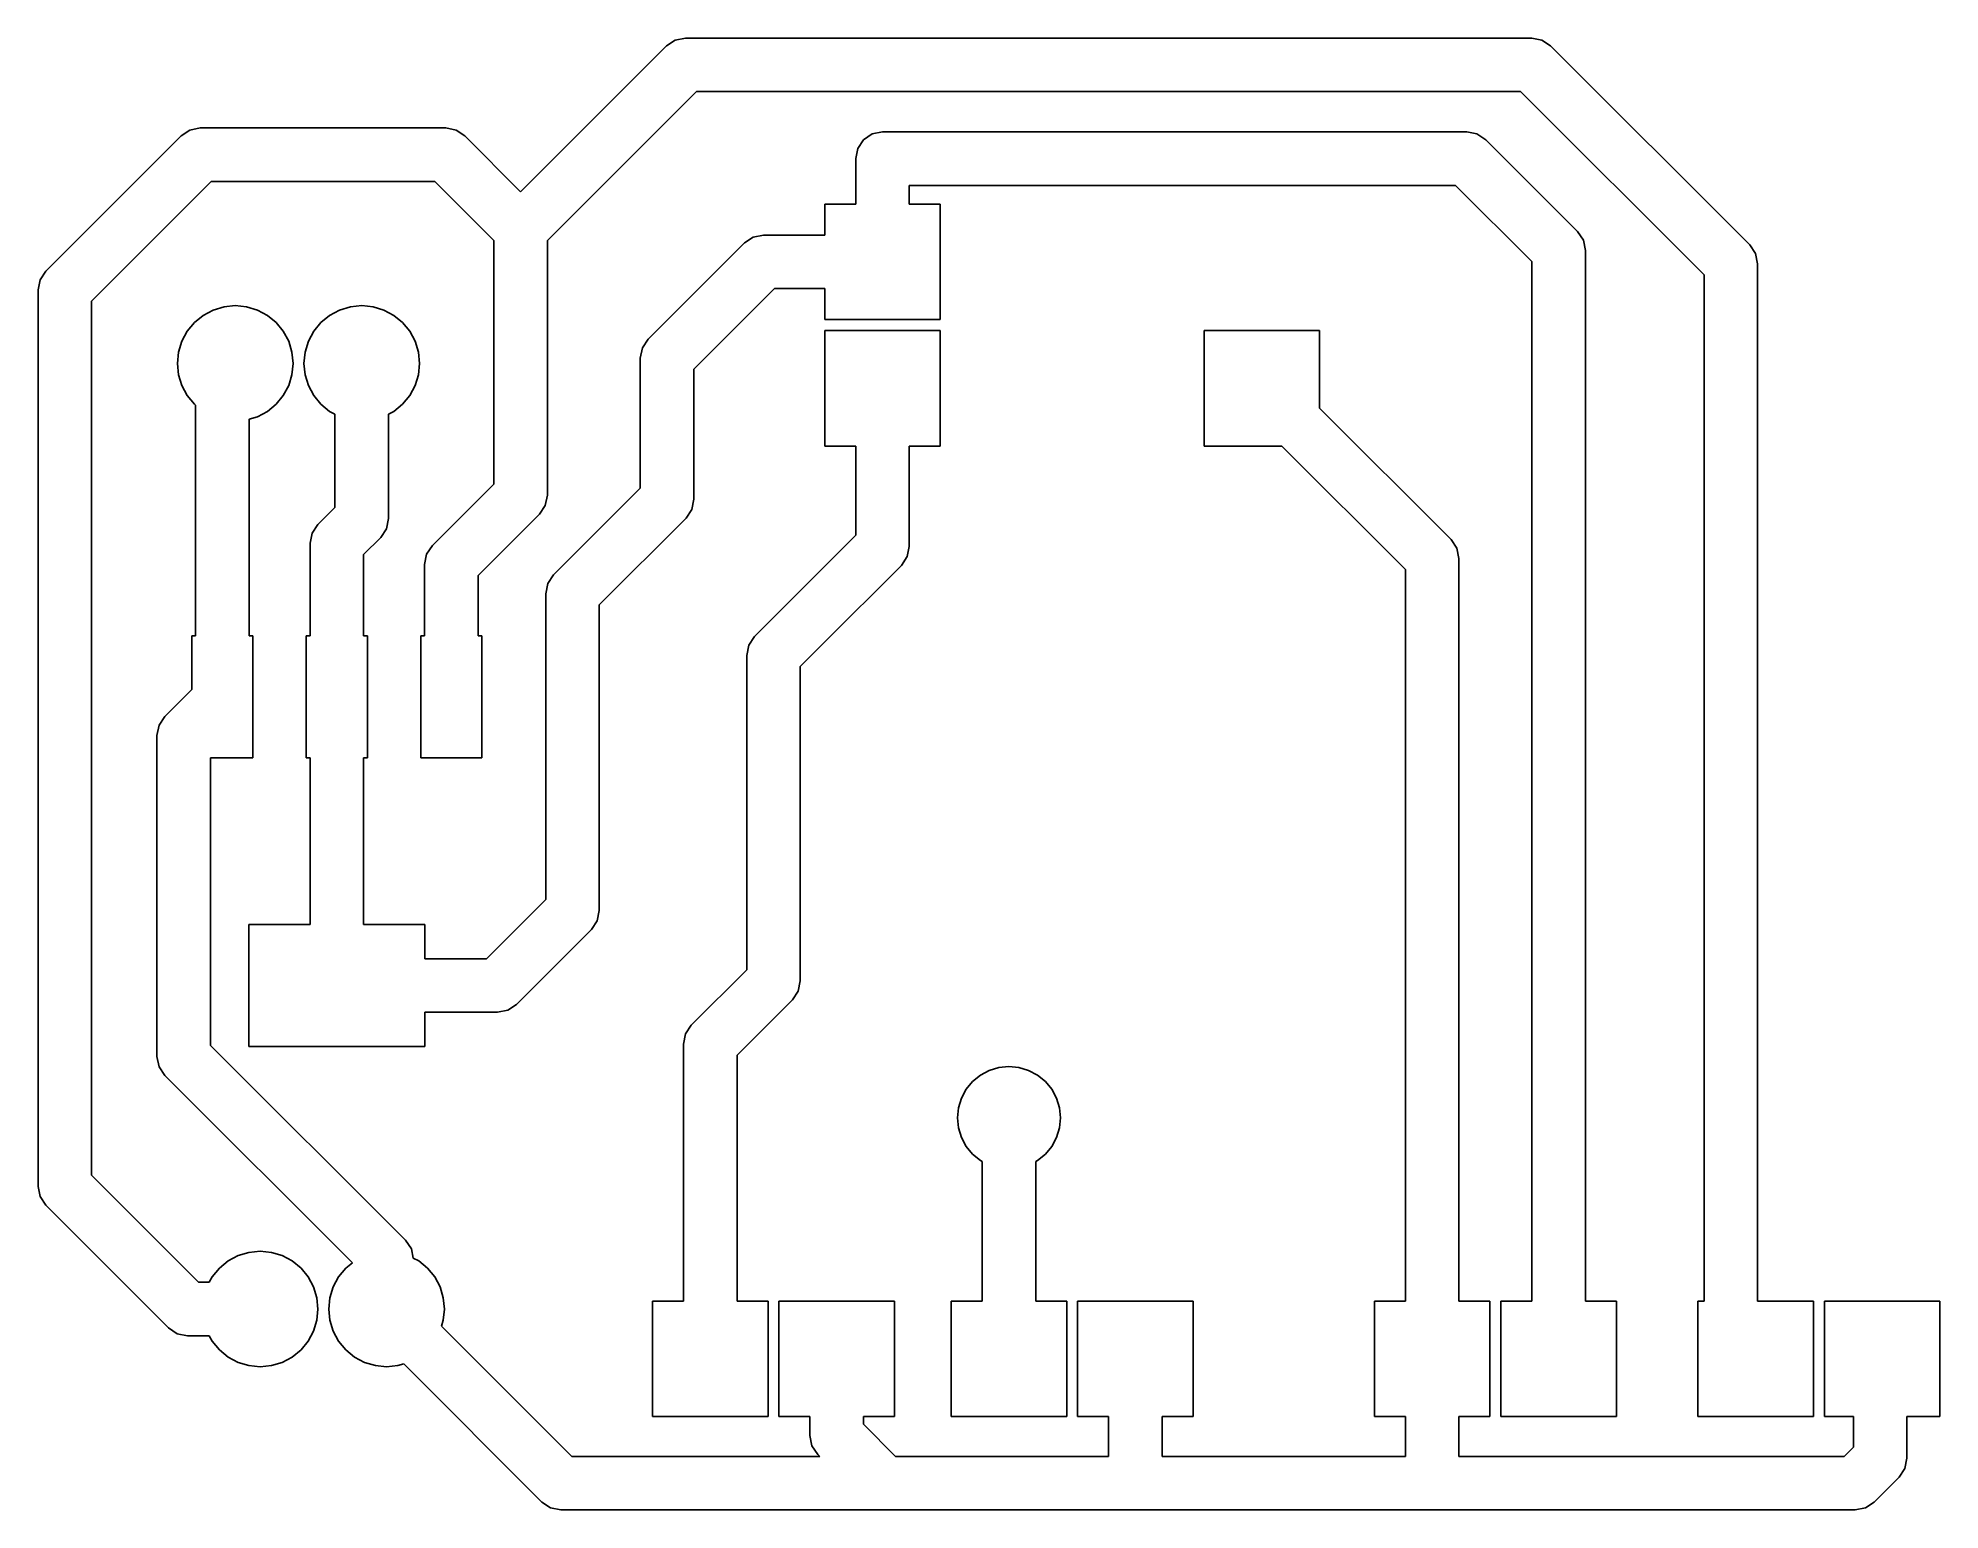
# Model space of a CAD drawing. Extents: x 14.5 to 52.7, y 15 to 44.6.
import ezdxf

# ---------------------------------------------------------------- set-up
doc = ezdxf.new("R2010")
doc.units = 0
doc.header["$LTSCALE"] = 0.000394
doc.layers.add('PLAN_1', color=7, linetype='CONTINUOUS')

msp = doc.modelspace()

# ---------------------------------------------------------------- linework, layer by layer
at = {"layer": 'PLAN_1', "color": 7}
for p, q in [((27.15954, 44.420441, 0.25), (24.229879, 41.49078, 0.25)), ((27.334091, 44.537071, 0.25), (27.15954, 44.420441, 0.25)), ((27.539989, 44.578026, 0.25), (27.334091, 44.537071, 0.25)), ((43.539989, 44.578026, 0.25), (27.539989, 44.578026, 0.25)), ((44.539989, 44.578026, 0.25), (43.539989, 44.578026, 0.25)), ((44.745888, 44.537071, 0.25), (44.539989, 44.578026, 0.25)), ((44.920441, 44.420441, 0.25), (44.745888, 44.537071, 0.25)), ((48.920441, 40.420441, 0.25), (44.920441, 44.420441, 0.25)), ((24.920439, 40.659538, 0.25), (27.762854, 43.501953, 0.25)), ((27.762854, 43.501953, 0.25), (43.539989, 43.501953, 0.25)), ((43.539989, 43.501953, 0.25), (44.317123, 43.501953, 0.25)), ((44.317123, 43.501953, 0.25), (48.001953, 39.817123, 0.25)), ((17.411411, 42.612762, 0.25), (14.69537, 39.896721, 0.25)), ((17.585962, 42.729393, 0.25), (17.411411, 42.612762, 0.25)), ((17.791861, 42.770348, 0.25), (17.585962, 42.729393, 0.25)), ((22.727449, 42.770348, 0.25), (17.791861, 42.770348, 0.25)), ((22.933348, 42.729393, 0.25), (22.727449, 42.770348, 0.25)), ((23.107899, 42.612762, 0.25), (22.933348, 42.729393, 0.25)), ((24.229879, 41.49078, 0.25), (23.107899, 42.612762, 0.25)), ((31.119541, 42.535442, 0.25), (31.002909, 42.360889, 0.25)), ((31.294092, 42.652073, 0.25), (31.119541, 42.535442, 0.25)), ((31.49999, 42.693027, 0.25), (31.294092, 42.652073, 0.25)), ((31.919991, 42.693027, 0.25), (31.49999, 42.693027, 0.25)), ((43.234989, 42.693027, 0.25), (31.919991, 42.693027, 0.25)), ((43.440887, 42.652073, 0.25), (43.234989, 42.693027, 0.25)), ((43.61544, 42.535442, 0.25), (43.440887, 42.652073, 0.25)), ((45.460442, 40.690441, 0.25), (43.61544, 42.535442, 0.25)), ((31.002909, 42.360889, 0.25), (30.961952, 42.154991, 0.25)), ((30.961952, 42.154991, 0.25), (30.961952, 41.24033, 0.25)), ((15.613857, 39.293407, 0.25), (18.014725, 41.694275, 0.25)), ((18.014725, 41.694275, 0.25), (22.504585, 41.694275, 0.25)), ((22.504585, 41.694275, 0.25), (23.691841, 40.507019, 0.25)), ((32.038029, 41.24033, 0.25), (32.038029, 41.616955, 0.25)), ((32.038029, 41.616955, 0.25), (43.012123, 41.616955, 0.25)), ((43.012123, 41.616955, 0.25), (44.541954, 40.087124, 0.25)), ((30.961952, 41.24033, 0.25), (30.339653, 41.24033, 0.25)), ((30.339653, 41.24033, 0.25), (30.339653, 40.618027, 0.25)), ((32.660328, 41.24033, 0.25), (32.038029, 41.24033, 0.25)), ((32.660328, 38.919651, 0.25), (32.660328, 41.24033, 0.25)), ((23.691841, 40.507019, 0.25), (23.691841, 35.614773, 0.25)), ((24.767918, 40.507019, 0.25), (24.920439, 40.659538, 0.25)), ((24.767918, 35.391911, 0.25), (24.767918, 40.507019, 0.25)), ((28.900763, 40.577072, 0.25), (28.726212, 40.460442, 0.25)), ((29.106661, 40.618027, 0.25), (28.900763, 40.577072, 0.25)), ((30.339653, 40.618027, 0.25), (29.106661, 40.618027, 0.25)), ((45.577072, 40.515888, 0.25), (45.460442, 40.690441, 0.25)), ((45.618027, 40.30999, 0.25), (45.577072, 40.515888, 0.25)), ((28.726212, 40.460442, 0.25), (28.026211, 39.760441, 0.25)), ((45.618027, 19.200327, 0.25), (45.618027, 40.30999, 0.25)), ((49.037071, 40.245888, 0.25), (48.920441, 40.420441, 0.25)), ((49.078026, 40.039989, 0.25), (49.037071, 40.245888, 0.25)), ((14.69537, 39.896721, 0.25), (14.578738, 39.722168, 0.25)), ((28.026211, 39.760441, 0.25), (26.792881, 38.527111, 0.25)), ((44.541954, 40.087124, 0.25), (44.541954, 19.200327, 0.25)), ((48.001953, 39.817123, 0.25), (48.001953, 19.200327, 0.25)), ((49.078026, 19.200327, 0.25), (49.078026, 40.039989, 0.25)), ((14.578738, 39.722168, 0.25), (14.537783, 39.51627, 0.25)), ((14.537783, 39.51627, 0.25), (14.537783, 34.385971, 0.25)), ((28.787109, 38.999538, 0.25), (29.329525, 39.541954, 0.25)), ((29.329525, 39.541954, 0.25), (30.339653, 39.541954, 0.25)), ((30.339653, 39.541954, 0.25), (30.339653, 38.919651, 0.25)), ((15.613857, 34.385971, 0.25), (15.613857, 39.293407, 0.25)), ((17.855341, 39.004776, 0.25), (17.679508, 38.860474, 0.25)), ((18.055948, 39.112003, 0.25), (17.855341, 39.004776, 0.25)), ((18.273621, 39.178032, 0.25), (18.055948, 39.112003, 0.25)), ((18.49999, 39.200329, 0.25), (18.273621, 39.178032, 0.25)), ((18.72636, 39.178032, 0.25), (18.49999, 39.200329, 0.25)), ((18.944033, 39.112003, 0.25), (18.72636, 39.178032, 0.25)), ((19.14464, 39.004776, 0.25), (18.944033, 39.112003, 0.25)), ((19.320473, 38.860474, 0.25), (19.14464, 39.004776, 0.25)), ((20.39534, 39.004776, 0.25), (20.219507, 38.860474, 0.25)), ((20.595947, 39.112003, 0.25), (20.39534, 39.004776, 0.25)), ((20.81362, 39.178032, 0.25), (20.595947, 39.112003, 0.25)), ((21.039989, 39.200329, 0.25), (20.81362, 39.178032, 0.25)), ((21.266359, 39.178032, 0.25), (21.039989, 39.200329, 0.25)), ((21.484032, 39.112003, 0.25), (21.266359, 39.178032, 0.25)), ((21.684639, 39.004776, 0.25), (21.484032, 39.112003, 0.25)), ((21.860472, 38.860474, 0.25), (21.684639, 39.004776, 0.25)), ((27.711369, 37.923798, 0.25), (28.787109, 38.999538, 0.25)), ((17.535206, 38.684639, 0.25), (17.427979, 38.484032, 0.25)), ((17.679508, 38.860474, 0.25), (17.535206, 38.684639, 0.25)), ((19.464775, 38.684639, 0.25), (19.320473, 38.860474, 0.25)), ((19.572002, 38.484032, 0.25), (19.464775, 38.684639, 0.25)), ((20.075205, 38.684639, 0.25), (19.967978, 38.484032, 0.25)), ((20.219507, 38.860474, 0.25), (20.075205, 38.684639, 0.25)), ((22.004774, 38.684639, 0.25), (21.860472, 38.860474, 0.25)), ((22.112001, 38.484032, 0.25), (22.004774, 38.684639, 0.25)), ((30.339653, 38.919651, 0.25), (32.660328, 38.919651, 0.25)), ((32.660328, 38.700329, 0.25), (30.339653, 38.700329, 0.25)), ((30.339653, 38.700329, 0.25), (30.339653, 36.37965, 0.25)), ((32.660328, 36.37965, 0.25), (32.660328, 38.700329, 0.25)), ((40.280331, 38.700329, 0.25), (37.959652, 38.700329, 0.25)), ((37.959652, 38.700329, 0.25), (37.959652, 36.37965, 0.25)), ((40.280331, 37.140553, 0.25), (40.280331, 38.700329, 0.25)), ((17.361948, 38.266361, 0.25), (17.339653, 38.039989, 0.25)), ((17.427979, 38.484032, 0.25), (17.361948, 38.266361, 0.25)), ((19.638033, 38.266361, 0.25), (19.572002, 38.484032, 0.25)), ((19.660328, 38.039989, 0.25), (19.638033, 38.266361, 0.25)), ((19.901947, 38.266361, 0.25), (19.879652, 38.039989, 0.25)), ((19.967978, 38.484032, 0.25), (19.901947, 38.266361, 0.25)), ((22.178032, 38.266361, 0.25), (22.112001, 38.484032, 0.25)), ((22.200327, 38.039989, 0.25), (22.178032, 38.266361, 0.25)), ((26.676249, 38.352558, 0.25), (26.635292, 38.14666, 0.25)), ((26.792881, 38.527111, 0.25), (26.676249, 38.352558, 0.25)), ((17.339653, 38.039989, 0.25), (17.361948, 37.813618, 0.25)), ((19.638033, 37.813618, 0.25), (19.660328, 38.039989, 0.25)), ((19.879652, 38.039989, 0.25), (19.901947, 37.813618, 0.25)), ((22.178032, 37.813618, 0.25), (22.200327, 38.039989, 0.25)), ((26.635292, 38.14666, 0.25), (26.635292, 35.536182, 0.25)), ((27.711369, 35.31332, 0.25), (27.711369, 37.923798, 0.25)), ((17.361948, 37.813618, 0.25), (17.427979, 37.595947, 0.25)), ((17.427979, 37.595947, 0.25), (17.535206, 37.39534, 0.25)), ((19.464775, 37.39534, 0.25), (19.572002, 37.595947, 0.25)), ((19.572002, 37.595947, 0.25), (19.638033, 37.813618, 0.25)), ((19.901947, 37.813618, 0.25), (19.967978, 37.595947, 0.25)), ((19.967978, 37.595947, 0.25), (20.075205, 37.39534, 0.25)), ((22.004774, 37.39534, 0.25), (22.112001, 37.595947, 0.25)), ((22.112001, 37.595947, 0.25), (22.178032, 37.813618, 0.25)), ((17.535206, 37.39534, 0.25), (17.679508, 37.219505, 0.25)), ((17.679508, 37.219505, 0.25), (17.701952, 37.201088, 0.25)), ((17.701952, 37.201088, 0.25), (17.701952, 32.563824, 0.25)), ((18.944033, 36.967976, 0.25), (19.14464, 37.075203, 0.25)), ((19.14464, 37.075203, 0.25), (19.320473, 37.219505, 0.25)), ((19.320473, 37.219505, 0.25), (19.464775, 37.39534, 0.25)), ((20.075205, 37.39534, 0.25), (20.219507, 37.219505, 0.25)), ((20.219507, 37.219505, 0.25), (20.39534, 37.075203, 0.25)), ((20.39534, 37.075203, 0.25), (20.501951, 37.018219, 0.25)), ((21.578028, 37.018219, 0.25), (21.684639, 37.075203, 0.25)), ((21.684639, 37.075203, 0.25), (21.860472, 37.219505, 0.25)), ((21.860472, 37.219505, 0.25), (22.004774, 37.39534, 0.25)), ((42.920441, 34.500443, 0.25), (40.280331, 37.140553, 0.25)), ((18.778028, 36.917622, 0.25), (18.944033, 36.967976, 0.25)), ((18.778028, 32.563824, 0.25), (18.778028, 36.917622, 0.25)), ((20.501951, 37.018219, 0.25), (20.501951, 35.147854, 0.25)), ((21.578028, 34.924992, 0.25), (21.578028, 37.018219, 0.25)), ((30.339653, 36.37965, 0.25), (30.961952, 36.37965, 0.25)), ((30.961952, 36.37965, 0.25), (30.961952, 34.585884, 0.25)), ((32.038029, 34.363022, 0.25), (32.038029, 36.37965, 0.25)), ((32.038029, 36.37965, 0.25), (32.660328, 36.37965, 0.25)), ((37.959652, 36.37965, 0.25), (39.519428, 36.37965, 0.25)), ((39.519428, 36.37965, 0.25), (42.001953, 33.897125, 0.25)), ((23.691841, 35.614773, 0.25), (22.459541, 34.382473, 0.25)), ((26.635292, 35.536182, 0.25), (24.892881, 33.79377, 0.25)), ((20.501951, 35.147854, 0.25), (20.15954, 34.805443, 0.25)), ((24.610329, 35.011459, 0.25), (24.726961, 35.186012, 0.25)), ((24.726961, 35.186012, 0.25), (24.767918, 35.391911, 0.25)), ((27.670412, 35.107422, 0.25), (27.711369, 35.31332, 0.25)), ((20.15954, 34.805443, 0.25), (20.042908, 34.63089, 0.25)), ((21.537071, 34.719093, 0.25), (21.578028, 34.924992, 0.25)), ((23.378029, 33.77916, 0.25), (24.610329, 35.011459, 0.25)), ((25.811369, 33.190456, 0.25), (27.55378, 34.932869, 0.25)), ((27.55378, 34.932869, 0.25), (27.670412, 35.107422, 0.25)), ((14.537783, 34.385971, 0.25), (14.537783, 21.50416, 0.25)), ((15.613857, 21.727022, 0.25), (15.613857, 34.385971, 0.25)), ((20.042908, 34.63089, 0.25), (20.001951, 34.424992, 0.25)), ((20.001951, 34.424992, 0.25), (20.001951, 32.563824, 0.25)), ((21.078028, 34.202129, 0.25), (21.420439, 34.54454, 0.25)), ((21.420439, 34.54454, 0.25), (21.537071, 34.719093, 0.25)), ((22.459541, 34.382473, 0.25), (22.342909, 34.20792, 0.25)), ((30.961952, 34.585884, 0.25), (29.53299, 33.156921, 0.25)), ((43.037071, 34.32589, 0.25), (42.920441, 34.500443, 0.25)), ((21.078028, 32.563824, 0.25), (21.078028, 34.202129, 0.25)), ((22.342909, 34.20792, 0.25), (22.301952, 34.002022, 0.25)), ((22.301952, 34.002022, 0.25), (22.301952, 32.563824, 0.25)), ((31.88044, 33.982571, 0.25), (31.997072, 34.157124, 0.25)), ((31.997072, 34.157124, 0.25), (32.038029, 34.363022, 0.25)), ((43.078026, 34.119991, 0.25), (43.037071, 34.32589, 0.25)), ((43.078026, 19.200327, 0.25), (43.078026, 34.119991, 0.25)), ((23.378029, 32.563824, 0.25), (23.378029, 33.77916, 0.25)), ((24.776249, 33.619217, 0.25), (24.735292, 33.413319, 0.25)), ((24.892881, 33.79377, 0.25), (24.776249, 33.619217, 0.25)), ((30.293892, 32.396019, 0.25), (31.88044, 33.982571, 0.25)), ((42.001953, 33.897125, 0.25), (42.001953, 19.200327, 0.25)), ((24.735292, 33.413319, 0.25), (24.735292, 27.26952, 0.25)), ((25.811369, 27.046659, 0.25), (25.811369, 33.190456, 0.25)), ((29.53299, 33.156921, 0.25), (28.92942, 32.553352, 0.25)), ((17.701952, 32.563824, 0.25), (17.625753, 32.563824, 0.25)), ((17.625753, 32.563824, 0.25), (17.625753, 31.486652, 0.25)), ((18.854227, 32.563824, 0.25), (18.778028, 32.563824, 0.25)), ((18.854227, 30.116158, 0.25), (18.854227, 32.563824, 0.25)), ((20.001951, 32.563824, 0.25), (19.925753, 32.563824, 0.25)), ((19.925753, 32.563824, 0.25), (19.925753, 30.116158, 0.25)), ((21.154226, 32.563824, 0.25), (21.078028, 32.563824, 0.25)), ((21.154226, 30.116158, 0.25), (21.154226, 32.563824, 0.25)), ((22.301952, 32.563824, 0.25), (22.225754, 32.563824, 0.25)), ((22.225754, 32.563824, 0.25), (22.225754, 30.116158, 0.25)), ((23.454227, 32.563824, 0.25), (23.378029, 32.563824, 0.25)), ((23.454227, 30.116158, 0.25), (23.454227, 32.563824, 0.25)), ((28.92942, 32.553352, 0.25), (28.812788, 32.378799, 0.25)), ((28.812788, 32.378799, 0.25), (28.771832, 32.172901, 0.25)), ((28.771832, 32.172901, 0.25), (28.771832, 25.857161, 0.25)), ((29.847908, 31.950039, 0.25), (30.293892, 32.396019, 0.25)), ((29.847908, 25.6343, 0.25), (29.847908, 31.950039, 0.25)), ((17.625753, 31.486652, 0.25), (17.08481, 30.945709, 0.25)), ((17.08481, 30.945709, 0.25), (16.968178, 30.771158, 0.25)), ((16.968178, 30.771158, 0.25), (16.927221, 30.56526, 0.25)), ((16.927221, 30.56526, 0.25), (16.927221, 24.114719, 0.25)), ((18.003298, 24.33758, 0.25), (18.003298, 30.116158, 0.25)), ((18.003298, 30.116158, 0.25), (18.854227, 30.116158, 0.25)), ((19.925753, 30.116158, 0.25), (20.001951, 30.116158, 0.25)), ((20.001951, 30.116158, 0.25), (20.001951, 26.763823, 0.25)), ((21.078028, 26.763823, 0.25), (21.078028, 30.116158, 0.25)), ((21.078028, 30.116158, 0.25), (21.154226, 30.116158, 0.25)), ((22.225754, 30.116158, 0.25), (23.454227, 30.116158, 0.25)), ((24.735292, 27.26952, 0.25), (23.5438, 26.078028, 0.25)), ((20.001951, 26.763823, 0.25), (18.770058, 26.763823, 0.25)), ((18.770058, 26.763823, 0.25), (18.770058, 24.316156, 0.25)), ((22.309921, 26.763823, 0.25), (21.078028, 26.763823, 0.25)), ((22.309921, 26.078028, 0.25), (22.309921, 26.763823, 0.25)), ((25.65378, 26.66621, 0.25), (25.770412, 26.840761, 0.25)), ((25.770412, 26.840761, 0.25), (25.811369, 27.046659, 0.25)), ((24.14711, 25.15954, 0.25), (25.65378, 26.66621, 0.25)), ((23.5438, 26.078028, 0.25), (22.309921, 26.078028, 0.25)), ((28.771832, 25.857161, 0.25), (27.65954, 24.744869, 0.25)), ((29.806952, 25.428402, 0.25), (29.847908, 25.6343, 0.25)), ((28.578028, 24.14156, 0.25), (29.690319, 25.253851, 0.25)), ((29.690319, 25.253851, 0.25), (29.806952, 25.428402, 0.25)), ((22.309921, 24.316156, 0.25), (22.309921, 25.001951, 0.25)), ((22.309921, 25.001951, 0.25), (23.766661, 25.001951, 0.25)), ((23.766661, 25.001951, 0.25), (23.972559, 25.042908, 0.25)), ((23.972559, 25.042908, 0.25), (24.14711, 25.15954, 0.25)), ((27.542908, 24.570318, 0.25), (27.501951, 24.36442, 0.25)), ((27.65954, 24.744869, 0.25), (27.542908, 24.570318, 0.25)), ((16.927221, 24.114719, 0.25), (16.968178, 23.908821, 0.25)), ((21.920439, 20.420439, 0.25), (18.003298, 24.33758, 0.25)), ((18.770058, 24.316156, 0.25), (22.309921, 24.316156, 0.25)), ((27.501951, 24.36442, 0.25), (27.501951, 19.200327, 0.25)), ((28.578028, 19.200327, 0.25), (28.578028, 24.14156, 0.25)), ((16.968178, 23.908821, 0.25), (17.08481, 23.73427, 0.25)), ((17.08481, 23.73427, 0.25), (20.850832, 19.968248, 0.25)), ((33.4659, 23.739174, 0.25), (33.309315, 23.610666, 0.25)), ((33.64455, 23.834665, 0.25), (33.4659, 23.739174, 0.25)), ((33.838398, 23.893467, 0.25), (33.64455, 23.834665, 0.25)), ((34.039989, 23.913322, 0.25), (33.838398, 23.893467, 0.25)), ((34.241581, 23.893467, 0.25), (34.039989, 23.913322, 0.25)), ((34.435429, 23.834665, 0.25), (34.241581, 23.893467, 0.25)), ((34.614079, 23.739174, 0.25), (34.435429, 23.834665, 0.25)), ((34.770664, 23.610666, 0.25), (34.614079, 23.739174, 0.25)), ((33.180805, 23.454079, 0.25), (33.085316, 23.275429, 0.25)), ((33.309315, 23.610666, 0.25), (33.180805, 23.454079, 0.25)), ((34.899174, 23.454079, 0.25), (34.770664, 23.610666, 0.25)), ((34.994663, 23.275429, 0.25), (34.899174, 23.454079, 0.25)), ((33.026512, 23.081583, 0.25), (33.006657, 22.87999, 0.25)), ((33.085316, 23.275429, 0.25), (33.026512, 23.081583, 0.25)), ((35.053467, 23.081583, 0.25), (34.994663, 23.275429, 0.25)), ((35.073322, 22.87999, 0.25), (35.053467, 23.081583, 0.25)), ((33.006657, 22.87999, 0.25), (33.026512, 22.678396, 0.25)), ((33.026512, 22.678396, 0.25), (33.085316, 22.48455, 0.25)), ((34.994663, 22.48455, 0.25), (35.053467, 22.678396, 0.25)), ((35.053467, 22.678396, 0.25), (35.073322, 22.87999, 0.25)), ((33.085316, 22.48455, 0.25), (33.180805, 22.305901, 0.25)), ((33.180805, 22.305901, 0.25), (33.309315, 22.149313, 0.25)), ((34.770664, 22.149313, 0.25), (34.899174, 22.305901, 0.25)), ((34.899174, 22.305901, 0.25), (34.994663, 22.48455, 0.25)), ((33.309315, 22.149313, 0.25), (33.4659, 22.020805, 0.25)), ((33.4659, 22.020805, 0.25), (33.501953, 22.001535, 0.25)), ((33.501953, 22.001535, 0.25), (33.501953, 19.200327, 0.25)), ((34.578026, 22.001535, 0.25), (34.614079, 22.020805, 0.25)), ((34.578026, 19.200327, 0.25), (34.578026, 22.001535, 0.25)), ((34.614079, 22.020805, 0.25), (34.770664, 22.149313, 0.25)), ((14.537783, 21.50416, 0.25), (14.578738, 21.298262, 0.25)), ((17.76285, 19.578028, 0.25), (15.613857, 21.727022, 0.25)), ((14.578738, 21.298262, 0.25), (14.69537, 21.123711, 0.25)), ((14.69537, 21.123711, 0.25), (17.15954, 18.65954, 0.25)), ((22.037071, 20.245888, 0.25), (21.920439, 20.420439, 0.25)), ((18.355341, 20.004774, 0.25), (18.179508, 19.860472, 0.25)), ((18.555948, 20.112001, 0.25), (18.355341, 20.004774, 0.25)), ((18.773621, 20.178032, 0.25), (18.555948, 20.112001, 0.25)), ((18.99999, 20.200327, 0.25), (18.773621, 20.178032, 0.25)), ((19.22636, 20.178032, 0.25), (18.99999, 20.200327, 0.25)), ((19.444033, 20.112001, 0.25), (19.22636, 20.178032, 0.25)), ((19.64464, 20.004774, 0.25), (19.444033, 20.112001, 0.25)), ((19.820473, 19.860472, 0.25), (19.64464, 20.004774, 0.25)), ((20.850832, 19.968248, 0.25), (20.719507, 19.860472, 0.25)), ((22.073183, 20.06435, 0.25), (22.037071, 20.245888, 0.25)), ((22.184639, 20.004774, 0.25), (22.073183, 20.06435, 0.25)), ((22.360472, 19.860472, 0.25), (22.184639, 20.004774, 0.25)), ((17.97822, 19.578028, 0.25), (17.76285, 19.578028, 0.25)), ((18.035206, 19.684639, 0.25), (17.97822, 19.578028, 0.25)), ((18.179508, 19.860472, 0.25), (18.035206, 19.684639, 0.25)), ((19.964775, 19.684639, 0.25), (19.820473, 19.860472, 0.25)), ((20.072002, 19.484032, 0.25), (19.964775, 19.684639, 0.25)), ((20.138033, 19.266359, 0.25), (20.072002, 19.484032, 0.25)), ((20.467978, 19.484032, 0.25), (20.401947, 19.266359, 0.25)), ((20.575205, 19.684639, 0.25), (20.467978, 19.484032, 0.25)), ((20.719507, 19.860472, 0.25), (20.575205, 19.684639, 0.25)), ((22.504774, 19.684639, 0.25), (22.360472, 19.860472, 0.25)), ((22.612001, 19.484032, 0.25), (22.504774, 19.684639, 0.25)), ((22.678032, 19.266359, 0.25), (22.612001, 19.484032, 0.25)), ((20.160328, 19.039989, 0.25), (20.138033, 19.266359, 0.25)), ((20.401947, 19.266359, 0.25), (20.379652, 19.039989, 0.25)), ((22.700327, 19.039989, 0.25), (22.678032, 19.266359, 0.25)), ((27.501951, 19.200327, 0.25), (26.879652, 19.200327, 0.25)), ((26.879652, 19.200327, 0.25), (26.879652, 16.879652, 0.25)), ((29.200327, 19.200327, 0.25), (28.578028, 19.200327, 0.25)), ((29.200327, 16.879652, 0.25), (29.200327, 19.200327, 0.25)), ((31.740328, 19.200327, 0.25), (29.419653, 19.200327, 0.25)), ((29.419653, 19.200327, 0.25), (29.419653, 16.879652, 0.25)), ((31.740328, 16.879652, 0.25), (31.740328, 19.200327, 0.25)), ((33.501953, 19.200327, 0.25), (32.87965, 19.200327, 0.25)), ((32.87965, 19.200327, 0.25), (32.87965, 16.879652, 0.25)), ((35.200329, 19.200327, 0.25), (34.578026, 19.200327, 0.25)), ((35.200329, 16.879652, 0.25), (35.200329, 19.200327, 0.25)), ((37.74033, 19.200327, 0.25), (35.419651, 19.200327, 0.25)), ((35.419651, 19.200327, 0.25), (35.419651, 16.879652, 0.25)), ((37.74033, 16.879652, 0.25), (37.74033, 19.200327, 0.25)), ((42.001953, 19.200327, 0.25), (41.37965, 19.200327, 0.25)), ((41.37965, 19.200327, 0.25), (41.37965, 16.879652, 0.25)), ((43.700329, 19.200327, 0.25), (43.078026, 19.200327, 0.25)), ((43.700329, 16.879652, 0.25), (43.700329, 19.200327, 0.25)), ((44.541954, 19.200327, 0.25), (43.919651, 19.200327, 0.25)), ((43.919651, 19.200327, 0.25), (43.919651, 16.879652, 0.25)), ((46.24033, 19.200327, 0.25), (45.618027, 19.200327, 0.25)), ((46.24033, 16.879652, 0.25), (46.24033, 19.200327, 0.25)), ((48.001953, 19.200327, 0.25), (47.87965, 19.200327, 0.25)), ((47.87965, 19.200327, 0.25), (47.87965, 16.879652, 0.25)), ((50.200329, 19.200327, 0.25), (49.078026, 19.200327, 0.25)), ((50.200329, 16.879652, 0.25), (50.200329, 19.200327, 0.25)), ((52.74033, 19.200327, 0.25), (50.419651, 19.200327, 0.25)), ((50.419651, 19.200327, 0.25), (50.419651, 16.879652, 0.25)), ((52.74033, 16.879652, 0.25), (52.74033, 19.200327, 0.25)), ((20.072002, 18.595947, 0.25), (20.138033, 18.81362, 0.25)), ((20.138033, 18.81362, 0.25), (20.160328, 19.039989, 0.25)), ((20.379652, 19.039989, 0.25), (20.401947, 18.81362, 0.25)), ((20.401947, 18.81362, 0.25), (20.467978, 18.595947, 0.25)), ((22.642941, 18.697937, 0.25), (22.678032, 18.81362, 0.25)), ((22.678032, 18.81362, 0.25), (22.700327, 19.039989, 0.25)), ((17.15954, 18.65954, 0.25), (17.334091, 18.542908, 0.25)), ((17.334091, 18.542908, 0.25), (17.539989, 18.501951, 0.25)), ((17.539989, 18.501951, 0.25), (17.97822, 18.501951, 0.25)), ((17.97822, 18.501951, 0.25), (18.035206, 18.39534, 0.25)), ((18.035206, 18.39534, 0.25), (18.179508, 18.219507, 0.25)), ((19.820473, 18.219507, 0.25), (19.964775, 18.39534, 0.25)), ((19.964775, 18.39534, 0.25), (20.072002, 18.595947, 0.25)), ((20.467978, 18.595947, 0.25), (20.575205, 18.39534, 0.25)), ((20.575205, 18.39534, 0.25), (20.719507, 18.219507, 0.25)), ((25.262852, 16.078028, 0.25), (22.642941, 18.697937, 0.25)), ((18.179508, 18.219507, 0.25), (18.355341, 18.075205, 0.25)), ((18.355341, 18.075205, 0.25), (18.555948, 17.967978, 0.25)), ((18.555948, 17.967978, 0.25), (18.773621, 17.901947, 0.25)), ((19.22636, 17.901947, 0.25), (19.444033, 17.967978, 0.25)), ((19.444033, 17.967978, 0.25), (19.64464, 18.075205, 0.25)), ((19.64464, 18.075205, 0.25), (19.820473, 18.219507, 0.25)), ((20.719507, 18.219507, 0.25), (20.89534, 18.075205, 0.25)), ((20.89534, 18.075205, 0.25), (21.095947, 17.967978, 0.25)), ((21.095947, 17.967978, 0.25), (21.31362, 17.901947, 0.25)), ((18.773621, 17.901947, 0.25), (18.99999, 17.879652, 0.25)), ((18.99999, 17.879652, 0.25), (19.22636, 17.901947, 0.25)), ((21.31362, 17.901947, 0.25), (21.539989, 17.879652, 0.25)), ((21.539989, 17.879652, 0.25), (21.766359, 17.901947, 0.25)), ((21.766359, 17.901947, 0.25), (21.882042, 17.937038, 0.25)), ((21.882042, 17.937038, 0.25), (24.65954, 15.15954, 0.25)), ((26.879652, 16.879652, 0.25), (29.200327, 16.879652, 0.25)), ((29.419653, 16.879652, 0.25), (30.041952, 16.879652, 0.25)), ((30.041952, 16.879652, 0.25), (30.041952, 16.49999, 0.25)), ((31.118029, 16.722851, 0.25), (31.118029, 16.879652, 0.25)), ((31.118029, 16.879652, 0.25), (31.740328, 16.879652, 0.25)), ((32.87965, 16.879652, 0.25), (35.200329, 16.879652, 0.25)), ((35.419651, 16.879652, 0.25), (36.041954, 16.879652, 0.25)), ((36.041954, 16.879652, 0.25), (36.041954, 16.078028, 0.25)), ((37.118027, 16.078028, 0.25), (37.118027, 16.879652, 0.25)), ((37.118027, 16.879652, 0.25), (37.74033, 16.879652, 0.25)), ((41.37965, 16.879652, 0.25), (42.001953, 16.879652, 0.25)), ((42.001953, 16.879652, 0.25), (42.001953, 16.078028, 0.25)), ((43.078026, 16.078028, 0.25), (43.078026, 16.879652, 0.25)), ((43.078026, 16.879652, 0.25), (43.700329, 16.879652, 0.25)), ((43.919651, 16.879652, 0.25), (46.24033, 16.879652, 0.25)), ((47.87965, 16.879652, 0.25), (50.200329, 16.879652, 0.25)), ((50.419651, 16.879652, 0.25), (51.001953, 16.879652, 0.25)), ((51.001953, 16.879652, 0.25), (51.001953, 16.262856, 0.25)), ((52.078026, 16.039989, 0.25), (52.078026, 16.879652, 0.25)), ((52.078026, 16.879652, 0.25), (52.74033, 16.879652, 0.25)), ((30.041952, 16.49999, 0.25), (30.082909, 16.294092, 0.25)), ((31.762852, 16.078028, 0.25), (31.118029, 16.722851, 0.25)), ((30.241055, 16.078028, 0.25), (25.262852, 16.078028, 0.25)), ((30.082909, 16.294092, 0.25), (30.199541, 16.119541, 0.25)), ((30.199541, 16.119541, 0.25), (30.241055, 16.078028, 0.25)), ((36.041954, 16.078028, 0.25), (31.762852, 16.078028, 0.25)), ((42.001953, 16.078028, 0.25), (37.118027, 16.078028, 0.25)), ((50.817123, 16.078028, 0.25), (43.078026, 16.078028, 0.25)), ((51.001953, 16.262856, 0.25), (50.817123, 16.078028, 0.25)), ((51.920441, 15.659539, 0.25), (52.037071, 15.834091, 0.25)), ((52.037071, 15.834091, 0.25), (52.078026, 16.039989, 0.25)), ((51.420441, 15.15954, 0.25), (51.920441, 15.659539, 0.25)), ((24.65954, 15.15954, 0.25), (24.834091, 15.042909, 0.25)), ((24.834091, 15.042909, 0.25), (25.039989, 15.001953, 0.25)), ((25.039989, 15.001953, 0.25), (31.539989, 15.001953, 0.25)), ((31.539989, 15.001953, 0.25), (36.539989, 15.001953, 0.25)), ((36.539989, 15.001953, 0.25), (42.539989, 15.001953, 0.25)), ((42.539989, 15.001953, 0.25), (51.039989, 15.001953, 0.25)), ((51.039989, 15.001953, 0.25), (51.245888, 15.042909, 0.25)), ((51.245888, 15.042909, 0.25), (51.420441, 15.15954, 0.25))]:
    msp.add_line(p, q, dxfattribs=at)

doc.saveas('drawing.dxf')
